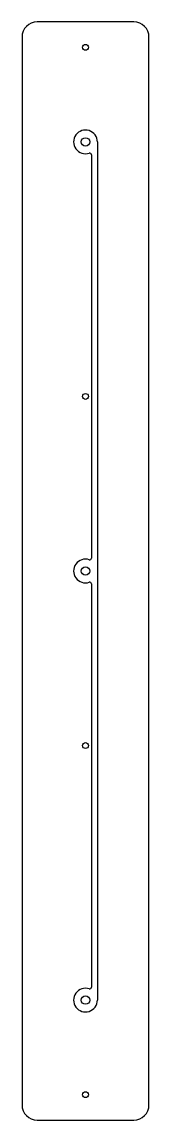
# Model space of a CAD drawing. Header units: millimetres. Extents: x -75 to 75, y -650 to 650.
import ezdxf

# ---------------------------------------------------------------- set-up
doc = ezdxf.new("R2010")
doc.units = ezdxf.units.MM
doc.layers.add('Sketch001', color=7, linetype='CONTINUOUS')

msp = doc.modelspace()

# ---------------------------------------------------------------- linework, layer by layer
at = {"layer": 'Sketch001'}
for p, q in [((57, 650), (-57, 650)), ((-75, 632), (-75, -632)), ((75, -632), (75, 632)), ((14, 508), (14, -508)), ((7, 492.8), (7, 15.2)), ((7, -15.2), (7, -492.8)), ((-57, -650), (57, -650))]:
    msp.add_line(p, q, dxfattribs=at)
for centre, radius in [((0, 620), 3.5), ((0, 508), 5), ((0, 206.7), 3.5), ((0, 0), 5), ((0, -206.7), 3.5), ((0, -508), 5), ((0, -620), 3.5)]:
    msp.add_circle(centre, radius, dxfattribs=at)
for centre, radius, start, end in [((-57, 632), 18, 90, -180), ((57, 632), 18, 0, 90), ((0, 508), 14, 0, -71.79), ((5, 492.8), 2, 0, 108.21), ((0, 0), 14, 71.79, -71.79), ((5, 15.2), 2, -108.21, 0), ((5, -15.2), 2, 0, 108.21), ((0, -508), 14, 71.79, 0), ((5, -492.8), 2, -108.21, 0), ((-57, -632), 18, 180, -90), ((57, -632), 18, -90, 0)]:
    msp.add_arc(centre, radius, start, end, dxfattribs=at)

doc.saveas('drawing.dxf')
